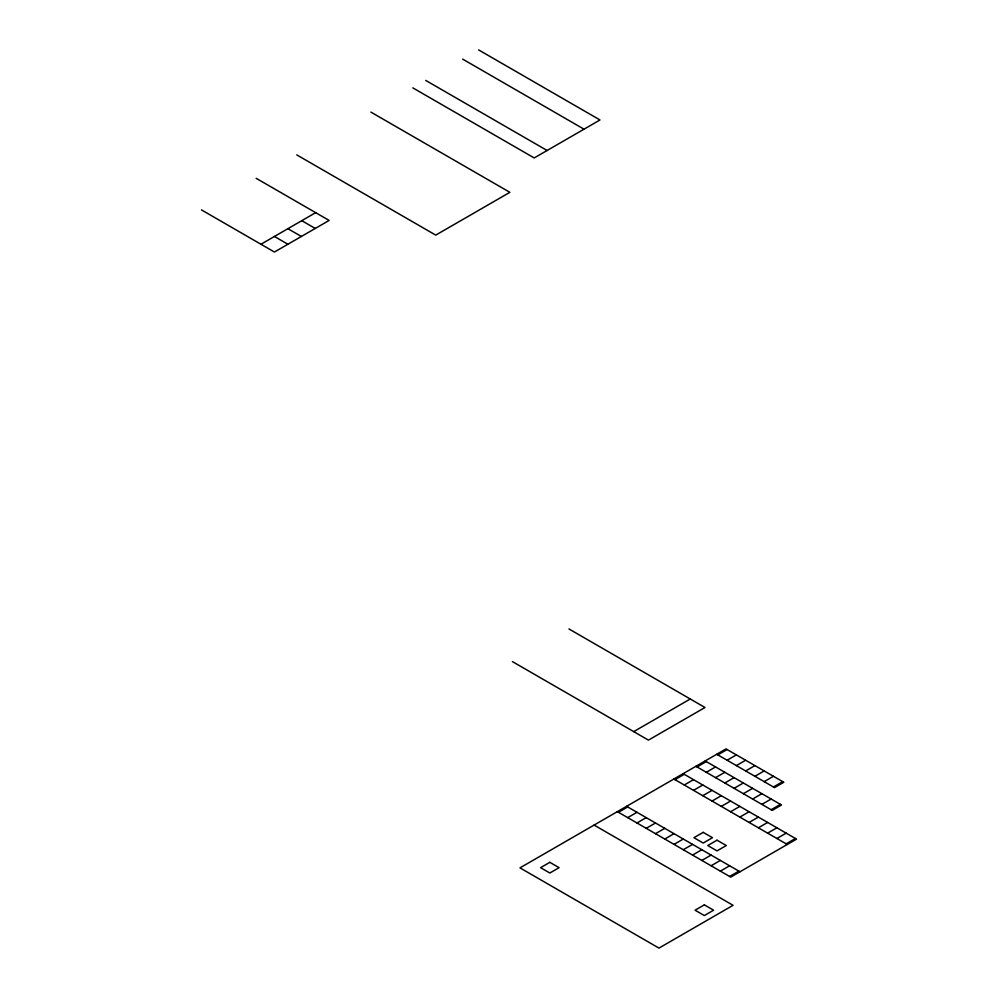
<?xml version="1.0" encoding="UTF-8"?>
<svg xmlns="http://www.w3.org/2000/svg" width="998" height="998" viewBox="0 0 998 998"><rect width="100%" height="100%" fill="white"/><g stroke="black" fill="none" stroke-linecap="round" stroke-linejoin="round"><path stroke-width="1.5" d="M594.097 825.072L733.068 905.311L658.954 948.1L519.983 867.861L726.02 748.912L783.804 782.27L774.535 787.622L716.764 754.263M260.952 244.248L315.655 212.661M633.718 731.621L690.254 698.987M618.436 812.285L627.705 806.933M674.997 779.65L684.254 774.298M697.041 766.938L706.297 761.586M717.849 754.887L727.118 749.535M627.705 817.636L636.974 812.285M684.254 785.002L693.523 779.65M706.297 772.29L715.566 766.938M727.118 760.239L736.387 754.887M636.974 822.988L646.23 817.636M693.523 790.354L702.792 785.002M736.387 765.591L745.643 760.239M715.566 777.642L724.835 772.29M646.23 828.328L655.499 822.988M702.792 795.705L712.048 790.354M724.835 782.981L734.091 777.642M745.643 770.943L754.912 765.591M655.499 833.679L664.768 828.328M712.048 801.045L721.317 795.705M734.091 788.333L743.36 782.981M754.912 776.282L764.181 770.943M664.768 839.031L674.024 833.679M721.317 806.396L730.586 801.045M743.36 793.684L752.629 788.333M764.181 781.634L773.438 776.282M674.024 844.383L683.293 839.031M730.586 811.748L739.842 806.396M752.629 799.036L761.886 793.684M773.438 786.985L782.706 781.634M683.293 849.722L692.562 844.383M739.842 817.1L749.111 811.748M761.886 804.376L771.155 799.036M692.562 855.074L701.819 849.722M749.111 822.439L758.38 817.1M771.155 809.727L780.424 804.376M701.819 860.426L711.087 855.074M758.38 827.791L767.637 822.439M711.087 865.777L720.356 860.426M767.637 833.143L776.906 827.791M720.356 871.129L729.613 865.777M776.906 838.495L786.175 833.143M729.613 876.469L738.882 871.129M786.175 843.834L795.431 838.495M478.616 49.9L599.985 119.972L534.204 157.946L412.835 87.874M462.66 59.119L584.03 129.191M425.747 80.426L547.116 150.498M370.894 112.1L509.866 192.327L435.739 235.116L296.768 154.89M256.187 178.318L329.14 220.433L274.425 252.032L201.471 209.904M301.783 220.67L315.256 228.455M287.898 228.692L301.371 236.464M274.425 236.464L287.898 244.248M568.935 628.94L704.987 707.495L648.45 740.129L512.398 661.587M705.212 760.963L781.509 805.012L772.252 810.364L695.943 766.302M683.168 773.675L796.529 839.118L730.723 877.117L617.35 811.648M673.9 779.026L787.26 844.47M626.607 806.309L739.992 871.765M549.836 862.322L540.579 867.674L549.836 873.013L559.105 867.674L549.836 862.322M703.191 832.357L693.922 837.696L703.191 843.048L712.46 837.696L703.191 832.357M717.026 840.191L707.769 845.531L717.026 850.882L726.295 845.531L717.026 840.191M704.339 904.862L695.07 910.201L704.339 915.553L713.595 910.201L704.339 904.862"/></g></svg>
